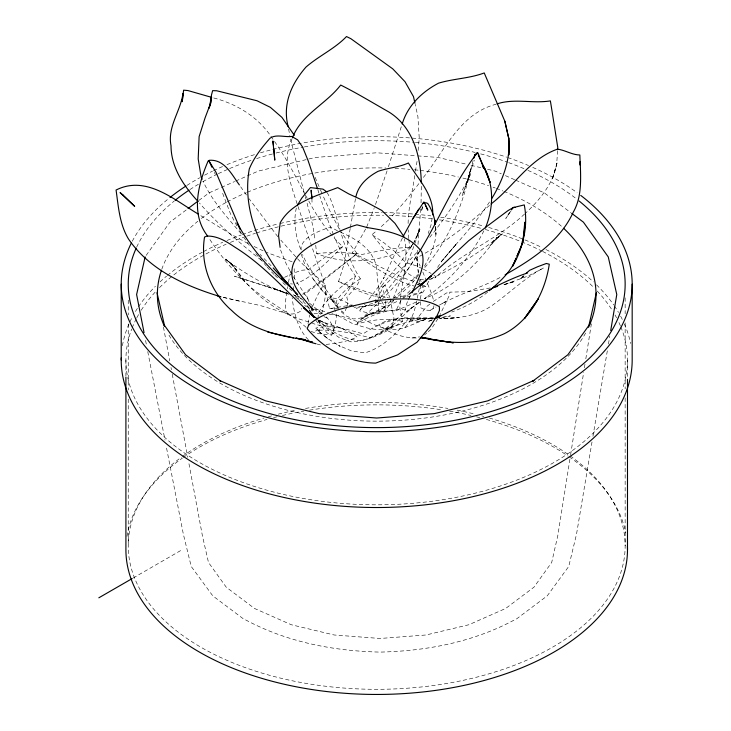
<?xml version="1.0" encoding="UTF-8"?>
<svg xmlns="http://www.w3.org/2000/svg" width="731" height="731" viewBox="0 0 731 731"><rect width="100%" height="100%" fill="white"/><g stroke="black" fill="none" stroke-linecap="round" stroke-linejoin="round"><path stroke-width="0.55" stroke-dasharray="3.65 2.74" d="M421.312 186.323L421.038 203.337M417.785 250.194L417.328 263.79L418.443 274.5M317.884 320.242C329.864 330.714 344.191 339.54 360.383 340.847C378.585 336.644 393.534 323.33 405.687 309.734L405.815 306.417L407.734 300.806M557.607 150.75L556.657 164.356C552.956 183.947 539.615 200.056 525.397 213.324M317.976 318.625L318.396 312.685C327.479 297.7 341.276 286.15 355.403 276.071L348.504 265.517L341.861 253.511L334.259 236.743M420.645 208.947L417.977 244.519M400.424 300.615L399.848 308.354L402.461 321.393C387.211 331.682 369.703 341.121 350.953 341.843L338.855 337.366L327.863 329.443L318.835 320.361M393.799 300.45L384.552 310.574L380.019 312.758L373.76 313.27L367.19 312.694L359.698 310.885L360.31 309.551L363.682 306.947L368.333 304.507L375.688 302.826L375.871 296.082L377.964 290.984L380.531 286.954L399.747 263.553L413.061 243.322M418.114 150.531L419.256 138.351L417.894 116.476L415.199 104.35M422.874 254.461L416.387 258.116L418.479 272.261M293.533 288.855L293.752 286.689M308.016 323.586L309.624 314.942M286.762 292.108L285.565 300.962L285.51 310.172L287.868 313.864C292.656 314.577 298.01 313.471 301.729 310.282L301.647 308.4M400.588 298.403C402.233 278.666 409.095 258.573 404.362 238.873M350.213 228.492L344.1 264.165L338.535 281.572C352.26 288.38 366.322 295.022 381.518 297.745M350.387 227.432L355.54 198.457M422.381 206.571L421.394 211.661L422.6 206.846M569.906 459.205L557.744 535.914L551.695 562.459L533.941 587.194L505.715 608.439L468.918 624.731L426.072 634.983L380.093 638.474L334.113 634.983L291.267 624.731L254.47 608.439L226.244 587.194L208.49 562.459L202.441 535.914L188.607 461.809M570.619 454.691L583.676 372.353M584.398 367.839L585.111 363.325M585.823 358.82L591.37 323.851M432.149 218.167L431.071 224.892L428.192 233.454M414.742 175.568C412.439 191.787 408.254 207.896 408.09 224.316M415.446 171.264L417.182 160.491M592.009 441.953L576.512 534.242L568.745 566.452L547.281 595.811L516.589 618.901L514.322 619.979C473.058 642.101 426.538 651.056 380.056 652.098C333.564 651.056 287.045 642.101 245.78 619.979L243.441 618.901L212.748 595.811L191.211 566.452L183.362 534.242L166.111 445.746M592.96 436.334L607.516 349.665M608.457 344.045L609.782 336.159M296.32 208.015C293.113 222.27 295.717 237.045 301.145 250.431M355.403 276.071C351.757 288.517 342.254 298.138 334.451 308.18L336.635 315.783L335.374 324.381L333.007 332.514L331.289 335.474C325.112 332.751 321.649 326.264 317.93 320.936M419.311 288.489C416.259 302.031 414.925 317.455 404.663 327.753C390.345 332.377 374.848 326.227 362.777 318.433L364.842 316.368L399.025 300.56M287.21 288.782L287.612 286.689M288.425 282.504L290.143 274.034M381.354 299.893L357.651 322.663L356.966 324.82C368.068 328.731 382.057 332.578 392.574 325.45L393.972 318.177L390.016 298.687M347.006 306.517L347.974 301.601L346.805 297.298C351.748 291.505 357.715 286.031 360.31 278.721C351.127 264.567 345.562 248.467 340.884 232.357M321.64 313.873C324.007 304.398 326.501 294.821 325.249 284.935C316.349 275.523 305.247 267.692 296.649 257.687M433.986 305.722L433.328 308.546L430.13 310.337L426.018 310.127L420.544 307.714L420.142 299.783L421.138 294.584L424.181 290.454L422.509 285.392M469.083 175.047L467.931 179.524L471.175 167.426L466.223 184.687L469.96 173.485L462.147 195.625L469.96 173.485M490.19 287.968L468.242 291.687L450.004 292.126L448.825 296.512L440.089 314.577M378.631 299.189L380.339 292.985L383.446 286.488L403.375 266.961L418.516 250.724M473.121 160.491C464.24 199.791 450.926 239.147 423.085 269.383M292.226 138.424C281.207 160.162 290.71 183.965 297.636 205.384M384.552 310.574L385.968 306.106L385.475 300.185M414.989 243.322L419.338 228.94L416.816 236.478L420.261 228.867L414.175 242.071M387.065 170.899L374.528 207.357M388.426 166.714L401.849 125.028M346.686 307.449L344.264 312.895L341.322 310.949M393.205 298.358L399.455 282.733L419.621 250.961M469.631 173L474.474 160.391M413.764 246.402C407.103 266.751 393.397 283.5 379.069 298.97M366.66 227.058L374.117 208.39M401.027 300.203L395.882 310.821C385.228 310.757 374.455 310.986 364.842 316.368M466.46 183.426L470.828 173.622C459.68 197.206 444.713 218.834 428.357 239.064M312.365 306.801L317.428 295.562L324.354 283.253M413.207 244.172L416.734 236.597L414.075 241.394M402.397 238.068L383.3 278.803L384.204 277.177L379.608 285.117L367.857 300.816M408.19 299.911L410.009 296.329L408.976 298.239M424.501 266.166C430.925 254.178 437.622 240.91 435.603 226.866M365.628 229.022L352.315 252.944C372.298 265.006 391.387 280.192 414.331 286.077M483.876 230.841C470.234 257.97 449.154 281.06 424.537 298.668M408.949 298.312L410.466 295.552M411.955 245.232L409.835 249.07L413.134 243.313M511.051 210.857L505.779 218.459L510.055 211.734M421.888 287.173L425.734 286.47L429.042 280.878M419.457 251.647C409.095 268.981 396.705 285.145 382.121 299.143M437.96 318.606L431.135 329.242L427.818 332.093M408.602 318.46C397.244 332.934 383.145 347.426 365.071 352.835L351.849 351.081L338.59 345.425L340.134 346.403L326.858 338.042L318.606 331.435L315.774 328.118C331.682 324.29 347.855 329.535 363.115 333.866C376.511 324.802 392.209 318.259 408.602 318.46L412.741 320.333L409.031 319.822L415.181 320.023L421.083 319.027L405.148 322.764L388.618 327.936L392.337 326.611L370.553 337.905C352.991 333.199 335.273 329.233 316.879 330.33L319.776 329.9L315.646 331.024L317.747 329.855L317.327 329.096L320.16 332.413L328.411 339.02L326.858 338.042M489.468 202.012C475.808 223.384 457.88 241.559 441.789 261.068L441.241 261.808L456.756 243.56L441.789 261.068L437.348 267.71M508.164 214.969L509.059 213.69M146.145 255.393L169.985 222.16L187.145 209.249M423.368 177.432C444.649 150.65 459.845 113.607 496.011 104.259M418.881 183.636L405.568 200.742L389.477 218.998M418.488 275.121L411.462 284.094L396.101 298.184M429.134 279.681L434.863 277.999L435.895 276.775L433.072 274.536M360.31 309.551L365.034 304.151M375.688 302.826L378.393 299.737M308.774 201.034C317.729 217.847 328.831 233.536 342.693 246.667C328.53 260.172 314.741 275.98 296.411 283.555M402.973 297.599L412.284 288.544M418.607 274.024L393.954 297.983M388.664 219.775L379.627 228.145M390.829 300.953L378.768 312.329L368.451 314.741L362.128 318.533L357.651 322.663M392.574 325.45L412.54 307.248L420.846 301.309M523.615 276.026L520.883 278.566L524.026 275.825L520.463 278.813L524.054 276.053M489.514 205.338C469.138 223.421 447.719 240.718 423.797 253.94M524.547 214.046C497.564 239.357 461.855 252.725 434.863 277.999M424.492 334.953L426.986 332.806M416.962 278.593C397.6 269.693 385.575 250.386 372.042 234.651L376.255 231.033M487.687 292.071C477.069 300.715 464.541 307.285 451.758 312.046M339.76 229.881L348.248 242.409L357.157 253.566L323.44 280.439L303.849 294.62M429.819 304.114L426.383 306.755L417.3 318.497C404.289 318.067 390.007 317.318 378.695 324.866C389.724 333.628 404.206 338.334 418.287 338.005M433.255 301.474L446.44 293.012L450.004 292.126M381.719 301.364L384.881 306.947C375.378 313.005 364.595 318.698 353.1 318.926L346.165 315.947L340.957 311.58M383.446 286.488L385.292 285.099L389.751 297.599M198.887 200.413L209.084 192.865L220.333 187.876M302.616 294.246L322.938 279.79L357.157 253.566M412.54 307.248L406.573 311.507L420.087 301.839M424.592 298.613L427.297 296.685M402.836 298.504L408.136 294.849M380.531 286.954L381.902 286.068L382.88 288.297L385.073 297.992M360.31 278.721C351.547 284.615 342.903 291.267 336.9 300.075L336.443 304.032L338.087 307.248C327.716 288.626 310.648 274.573 302.57 254.498M133.179 577.993L182.247 549.657M430.13 310.337L436.105 306.983M439.395 305.119L445.38 301.766L442.182 303.548C461.508 293.067 482.935 287.119 502.133 276.382M379.426 333.747L392.337 326.611M408.867 239.722L409.689 247.471C380.933 261.908 346.841 265.773 316.605 253.538L315.426 242.473M430.815 278.813C456.537 267.062 480.642 251.985 502.38 233.883L492.932 241.733L501.32 234.222L489.944 245.579L497.016 237.337C478.074 263.197 454.627 287.073 424.126 298.714M284.533 277.314L290.71 274.445M221.356 187.428L234.651 181.535M235.674 181.078L258.18 171.109L315.344 157.439L376.693 152.779L416.46 155.804M416.177 302.077L395.882 310.821M417.465 284.779L420.581 283.445M404.663 327.753L425.945 319.127L416.487 322.042L432.779 317.638M432.359 319.694L427.461 321.704L432.706 320.023M342.693 246.667C330.11 252.524 319.356 261.552 308.244 269.739L301.263 270.296L292.765 273.485M420.097 285.209L421.504 292.711L404.49 297.745M417.419 284.889L419.411 284.231M504.893 284.368L528.294 275.962L543.599 267.93C524.483 278.018 509.297 293.387 491.762 305.695C476.548 316.258 457.579 318.497 439.514 318.67L458.949 317.656L440.592 318.615M503.988 284.715L514.688 281.481L504.034 284.661M393.872 300.487L373.249 305.037L354.042 307.312M313.946 313.672L322.371 313.608M374.811 302.241L377.982 301.537M441.606 317.711L450.369 315.911L441.743 317.382M394.365 297.837L408.136 295.077M297.974 206.434L323.175 279.498L329.535 308.71L346.878 305.768M413.444 294.081L421.504 292.711M412.019 338.014L419.594 336.872M349.053 305.448L352.315 304.973M316.605 253.538C331.847 251.921 347.262 252.314 362.43 254.37C378.028 251.181 393.717 247.736 409.689 247.471M326.09 344.429C336.589 343.296 347.453 341.633 357.002 336.973C346.119 327.963 331.234 325.843 318.506 320.205L327.433 324.354L318.296 319.566M338.919 308.4L329.535 308.71M433.382 317.793L402.178 317.875M433.273 318.771L410.977 318.615M311.662 322.764C322.051 328.365 334.222 323.33 344.475 329.617M417.602 155.886L438.052 157.439L466.634 164.274M290.445 283.829L292.455 284.012M405.687 309.734C389.331 308.656 373.258 314.111 359.286 322.27L341.706 316.185L327.762 313.919M419.978 279.343L424.172 279.973M239.503 301.245L222.014 297.069L260.492 305.595L287.868 313.864M315.143 309.076L328.521 312.484M471.029 165.325L482.021 167.956M487.522 169.272L495.216 171.109L501.356 173.832M317.153 344.063L320.425 344.941M402.461 321.393C386.617 317.537 369.959 319.858 354.617 324.774L339.23 316.203L329.599 312.859M299.454 300.788L297.334 296.521L293.158 294.73M338.535 281.572L366.24 291.788L388.59 297.946M311.132 331.49C318.341 333.857 326.337 335.328 333.82 333.592C333.848 327.196 330.439 320.452 325.542 316.377M284.304 292.208L272.617 288.544L288.316 293.533M308.683 321.814C275.733 313.645 249.143 290.892 230.822 262.895L236.862 270.159L225.303 258.546L231.91 264.649L225.523 259.222C244.519 273.33 265.143 285.547 287.338 293.853L278.858 290.627M292.135 261.817L266.386 252.35M294.328 295.525L297.334 296.521M384.881 306.947C375.487 304.26 365.463 305.567 356.253 308.336C348.66 303.52 340.6 298.248 331.326 297.974L335.246 305.055L338.7 309.195M213.763 97.981C237.328 104.131 258.902 117.481 272.243 138.232C284.935 155.749 294.876 174.974 304.864 194.108M289.184 294.438L275.359 288.937M352.315 252.944C373.715 262.173 392.949 275.633 415.564 281.892M416.542 282.303L420.444 283.957M323.915 316.633L327.991 318.414M505.441 175.641L514.651 179.725M515.675 180.173L544.312 192.865L570.765 212.648M340.418 232.184C355.357 238.361 371.293 248.101 375.917 264.585C377.799 276.144 377.671 288.023 380.76 299.39M254.068 246.493L263.306 250.888M422.335 268.652L416.442 265.819L406.052 262.731L394.767 251.519L384.214 242.984L372.042 234.651M423.313 269.127L431.126 273.421M422.39 284.788L425.734 286.47M247.973 243.524L230.503 233.957L200.075 215.225M337.475 230.822L330.412 226.921C319.621 231.261 305.613 234.788 301.026 246.667L301.199 249.929M303.548 300.523L298.376 296.293M261.287 260.245C239.302 242.71 217.884 224.271 199.399 202.99M309.423 303.127L322.27 313.654M314.047 308.866L320.598 314.312M306.225 327.406C286.132 309.633 260.894 298.714 242.18 279.224C229.561 266.76 218.487 252.798 208.819 237.931M295.178 296.603L306.453 306.901M289.248 288.471L292.564 291.313M274.088 274.527L270.991 271.347M274.883 275.258L278.054 278.219M282.806 282.641L285.967 285.593M301.437 254.287C306.517 274.244 321 290.271 335.62 304.105L330.449 298.202L333.044 301.455L329.946 296.603L332.148 300.203M264.037 258.555L272.444 267.144M295.881 256.892L280.823 240.152M260.209 254.489L261.735 256.115M266.45 266.23L255.494 253.282M267.208 267.08L270.232 270.488M308.336 339.778C297.544 328.731 293.88 312.502 292.144 297.608M241.203 233.728C227.177 217.317 212.164 201.043 203.054 181.251M298.888 296.375L306.289 304.982M297.398 295.662L298.668 297.225M312.969 278.721L323.787 292.501M277.835 236.725L249.152 198.786M230.822 262.895L244.456 280.366M249.298 245.36L244.337 238.05M240.682 186.789L246.548 195.095M315.646 319.968L319.502 325.514M293.277 276.683L307.797 298.751L309.505 302.99M327.132 192.6C333.839 203.721 335.849 216.988 339.933 229.187M239.667 230.594L241.385 233.417M305.421 195.095L308.217 200.038M289.988 270.708L286.159 263.727L280.393 249.536M339.239 228.885L330.796 212.904L322.618 194.894M236.881 225.888L230.411 213.653L222.608 193.258M416.387 258.116L420.197 266.111M317.903 319.611L320.799 325.341M214.384 172.415L215.252 174.17M315.152 177.368L319.968 188.726M320.406 189.758L322.161 193.898M422.82 272.005L432.213 295.251L433.867 301.693M306.673 295.927L309.103 301.985M333.455 234.66L327.077 217.975L319.776 195.78M420.426 279.653L421.12 281.563M317.784 189.567L319.438 194.748M304.078 192.299L290.244 138.013M305.284 196.685L305.887 198.878M307.102 203.273L312.767 225.587L315.198 240.261M145.57 340.445L146.447 344.931M147.763 351.648L165.014 440.144M418.89 278.776L419.896 284.14M163.452 327.077L169.738 360.767M170.999 367.501L171.419 369.749M172.26 374.235L187.766 457.323M288.617 129.04L289.841 135.765M408.748 238.617L408.2 229.799M378.064 301.254L378.768 312.329M294.191 268.661L294.419 280.174M435.402 226.729L435.95 234.359L435.548 226.665M311.918 198.777L312.018 202.158M627.49 360.017L627.49 378.192M625.151 297.819L625.151 313.754M625.151 322.855L625.151 388.846M625.151 397.947L625.151 545.865M128.245 300.094L128.245 314.887M128.245 323.988L128.245 389.979M128.245 399.089L128.245 545.865M125.906 360.017L125.906 375.917M126.966 536.326A250.797 144.793 0 0 1 182.384 458.118M183.335 457.442A250.797 144.793 0 0 1 267.053 419.43M273.558 417.675A250.797 144.793 0 0 1 277.954 416.56M282.385 415.491A250.797 144.793 0 0 1 303.813 411.114M309.505 410.155A250.797 144.793 0 0 1 441.606 409.799M449.583 411.114A250.797 144.793 0 0 1 471.002 415.491M476.539 416.834A250.797 144.793 0 0 1 479.828 417.675M486.343 419.43A250.797 144.793 0 0 1 568.133 456.117M569.102 456.784A250.797 144.793 0 0 1 625.818 532.981M620.82 326.839A250.797 144.793 0 0 1 378.621 504.81A250.797 144.793 0 0 1 131.726 329.005M132.147 327.917A250.797 144.793 0 0 1 136.313 318.734M136.807 317.784A250.797 144.793 0 0 1 138.917 313.992M141.211 310.218A250.797 144.793 0 0 1 155.347 291.952M159.504 287.621A250.797 144.793 0 0 1 204.972 254.498M205.932 253.977A250.797 144.793 0 0 1 226.126 244.227M230.384 242.418A250.797 144.793 0 0 1 245.707 236.552M246.822 236.159A250.797 144.793 0 0 1 255.421 233.28M256.462 232.951A250.797 144.793 0 0 1 383.556 215.279M389.294 215.407A250.797 144.793 0 0 1 414.596 216.888M415.738 216.988A250.797 144.793 0 0 1 432.725 218.889M439.404 219.83A250.797 144.793 0 0 1 480.925 228.319M485.265 229.497A250.797 144.793 0 0 1 541.616 250.934M542.603 251.437A250.797 144.793 0 0 1 593.892 287.621M597.236 291.075A250.797 144.793 0 0 1 612.185 310.218M615.027 314.942A250.797 144.793 0 0 1 616.58 317.784M618.947 322.545A250.797 144.793 0 0 1 620.372 325.761M570.134 455.842A248.449 143.44 0 0 1 546.724 650.453A248.449 143.44 0 0 1 208.847 651.623A248.449 143.44 0 0 1 181.416 457.186M182.339 456.51A248.449 143.44 0 0 1 264.055 418.013M268.378 416.771A248.449 143.44 0 0 1 271.649 415.875M278.273 414.157A248.449 143.44 0 0 1 296.329 410.137M305.494 408.437A248.449 143.44 0 0 1 447.902 408.437M457.067 410.137A248.449 143.44 0 0 1 474.008 413.883M481.747 415.875A248.449 143.44 0 0 1 483.931 416.469M489.341 418.013A248.449 143.44 0 0 1 569.193 455.175M136.715 247.041A248.449 143.44 0 0 1 174.289 200.988M189.95 189.557A248.449 143.44 0 0 1 201.016 182.741M202.843 181.69A248.449 143.44 0 0 1 217.29 174.142M218.295 173.658A248.449 143.44 0 0 1 228.584 168.998M229.635 168.55A248.449 143.44 0 0 1 252.469 159.943M256.627 158.59A248.449 143.44 0 0 1 274.947 153.309M276.053 153.026A248.449 143.44 0 0 1 303.201 147.141M304.352 146.94A248.449 143.44 0 0 1 414.239 142.371M415.372 142.472A248.449 143.44 0 0 1 475.123 152.459M480.651 153.885A248.449 143.44 0 0 1 507.57 162.236M508.666 162.638A248.449 143.44 0 0 1 526.905 169.912M527.946 170.369A248.449 143.44 0 0 1 576.494 198.905M122.424 345.726A255.475 147.498 0 0 1 128.976 323.961M129.926 321.841A255.475 147.498 0 0 1 132.265 317.117M135.454 311.479A255.475 147.498 0 0 1 137.803 307.742M138.424 306.81A255.475 147.498 0 0 1 155.447 286.269M160.007 281.892A255.475 147.498 0 0 1 166.54 276.154M167.39 275.45A255.475 147.498 0 0 1 202.606 252.067M203.565 251.555A255.475 147.498 0 0 1 222.745 242.308M226.985 240.499A255.475 147.498 0 0 1 241.148 234.998M242.253 234.596A255.475 147.498 0 0 1 278.931 223.75M280.037 223.485A255.475 147.498 0 0 1 382.313 212.557M383.446 212.575A255.475 147.498 0 0 1 413.993 214.101M415.126 214.201A255.475 147.498 0 0 1 430.769 215.864M440.647 217.217A255.475 147.498 0 0 1 484.361 226.254M488.683 227.451A255.475 147.498 0 0 1 541.963 247.544M545.938 249.527A255.475 147.498 0 0 1 593.389 281.892M596.459 284.807A255.475 147.498 0 0 1 613.711 304.955M614.342 305.887A255.475 147.498 0 0 1 618.499 312.411M620.628 316.176A255.475 147.498 0 0 1 623.022 320.9M624.42 323.961A255.475 147.498 0 0 1 630.57 343.524M132.265 241.267A255.475 147.498 0 0 1 169.117 198.183M186.889 185.436A255.475 147.498 0 0 1 199.764 177.77M204.534 175.193A255.475 147.498 0 0 1 212.438 171.2M213.443 170.707A255.475 147.498 0 0 1 222.745 166.458M226.985 164.649A255.475 147.498 0 0 1 256.206 154.104M260.437 152.825A255.475 147.498 0 0 1 506.674 157.183M507.798 157.567A255.475 147.498 0 0 1 528.531 165.544M532.744 167.381A255.475 147.498 0 0 1 577.088 192.673M585.622 333.044A219.327 126.627 0 0 1 376.693 421.147A219.327 126.627 0 0 1 167.774 333.044M161.789 269.236A219.327 126.627 0 0 1 197.863 221.219M201.354 218.459A219.327 126.627 0 0 1 226.254 202.377M227.204 201.866A219.327 126.627 0 0 1 246.329 192.692M247.38 192.244A219.327 126.627 0 0 1 385.822 168.002M394.996 168.34A219.327 126.627 0 0 1 409.899 169.354M414.45 169.784A219.327 126.627 0 0 1 418.982 170.268M420.106 170.405A219.327 126.627 0 0 1 458.401 177.012M462.851 178.072A219.327 126.627 0 0 1 488.591 185.61M493.023 187.173A219.327 126.627 0 0 1 495.216 187.977M496.312 188.388A219.327 126.627 0 0 1 502.818 190.928M503.887 191.358A219.327 126.627 0 0 1 562.879 227.588M557.004 163.05L552.225 179.534L557.004 163.05M435.63 318.159L419.329 318.606L435.63 318.159M267.592 286.662L234.459 276.172L281.737 291.45L267.592 286.662"/><path stroke-width="1.1" d="M421.339 182.924C420.608 156.196 413.271 127.468 389.312 112.245C373.185 103.089 357.231 93.321 340.71 85.052C326.127 103.994 301.958 114.146 292.564 137.355M557.662 149.627L557.771 147.397C555.268 131.909 552.892 116.275 550.379 100.905C532.753 103.72 514.176 98.21 497.071 103.875M432.688 214.795C433.83 194.61 418.105 179.196 408.419 162.986C398.779 167.399 388.033 167.847 378.055 171.328C367.976 176.728 358.638 184.724 355.988 196.328M610.723 330.54L616.781 294.52L608.256 256.91L583.411 222.16L571.669 213.324M145.14 256.91L136.615 294.52L144.044 332.605M588.894 325.56L596.377 292.729M473.77 158.316L474.739 155.045L477.261 152.861L478.028 152.943L483.785 168.495L482.405 165.489M423.203 203.583L424.163 202.167L427.809 210.153L426.703 207.686M402.187 124.005C407.67 105.648 421.906 91.905 438.527 83.17C453.585 78.592 469.503 78.491 484.233 72.945L504.847 121.227L508.694 138.132L508.858 154.935L508.657 137.94C510.887 159.276 502.782 180.338 491.899 198.357M476.603 154.533L477.261 152.861C453.86 182.723 439.715 218.468 420.051 250.696M520.079 249.088C525.589 235.473 527.124 219.291 524.264 204.908L513.18 207.613L508.018 210.61L486.947 226.336L468.507 240.892L420.023 286.013L431.546 275.697L409.022 294.246M516.095 258.226C511.179 271.658 500.05 281.682 489.341 290.7M516.981 256.197L519.622 250.13M516.123 258.144L512.568 266.312C520.499 252.853 524.821 237.867 524.803 222.215L522.793 242.82L517.018 256.097M403.311 236.131L413.088 218.304L423.697 202.131M411.992 292.793C417.794 280.22 426.054 266.367 421.906 252.131C409.141 234.432 386.863 230.832 366.798 227.478L367.556 227.67L356.947 224.81C341.679 229.342 327.579 237.045 313.407 244.163C303.42 249.792 293.131 257.623 291.989 269.922C290.326 286.433 303.849 298.349 313.352 310.035L311.04 306.947L312.119 310.794M485.393 227.99C493.443 208.554 494.375 185.82 483.949 167.052L490.145 182.531L485.265 169.738L478.385 155.429M297.581 204.899L301.766 198.119L310.392 187.584L322.983 189.137L326.629 191.778M413.088 218.304L418.717 209.157M589.89 324.043L567.841 354.782L532.762 381.171L533.932 380.412L487.879 400.816L434.251 413.636L376.693 418.013L319.145 413.636L265.517 400.816L219.464 380.412L220.625 381.171L185.555 354.782L163.506 324.043M511.481 209.824L513.308 207.467L514.98 207.449L513.308 207.467M491.159 203.885C513.802 186.451 529.555 158.929 557.451 149.142C565.319 150.157 571.889 154.862 579.847 154.981L580.222 165.206L580.222 161.542C580.725 178.547 582.104 196.895 573.278 212.154C560.074 241.111 531.949 259.679 505.112 274.783M525.808 273.622L529.655 270.296L537.523 266.778L546.322 263.489L549.283 264.193C545.189 291.934 530.03 320.617 504.299 333.738C478.01 345.516 448.341 343.945 420.946 337.311M188.05 208.573L197.982 201.098M281.389 279.297L282.961 278.31M98.822 597.821L132.192 578.559M434.324 318.89C465.821 304.471 494.585 283.966 527.618 272.919M436.041 316.751L440.391 315.582M493.388 287.32L497.647 286.461M424.208 203.026L425.972 202.761L427.717 203.437C431.783 209.596 434.552 217.125 435.384 224.49M435.457 317.729L439.623 317.601M420.371 338.005L428.887 338.636M422.189 337.411L428.805 338.444M317.428 318.935L309.597 313.27L303.374 307.577L314.412 317.318C288.334 293.716 265.545 266.212 235.291 247.434C226.692 241.696 217.884 235.903 207.101 236.058L204.552 237.027C199.956 264.521 211.012 292.692 231.974 310.766C251.601 329.983 279.315 336.159 305.64 339.778L296.101 338.097M293.533 337.896L267.656 332.075M198.183 214.037C173.704 199.435 145.972 174.919 116.074 190.033C118.413 206.654 119.582 224.435 128.555 239.083C149.809 270.242 185.976 286.314 220.936 296.813M217.692 296.046L219.876 296.567M296.137 338.179L312.585 342.181L302.762 339.577L310.602 342.327M311.698 342.62L316.057 343.78M211.688 97.369L187.958 90.562L183.609 90.169L182.238 101.682L182.997 93.431C180.603 111.158 167.253 126.865 171.017 145.725C171.054 167.426 183.764 186.058 197.982 201.409M293.094 289.394C270.689 270.863 250.925 248.531 237.036 222.873L240.371 229.534L216.001 172.297L208.883 160.82L210.272 163.689M273.202 267.93L289.86 286.214M309.423 310.081L314.065 317.199M317.446 188.525L308.19 160.857L302.625 147.105L297.618 139.84L291.706 136.459C284.688 137.364 275.943 133.91 269.977 138.232C261.853 147.543 253.986 157.439 249.28 168.962C240.901 215.901 266.093 262.073 297.764 294.977L295.918 292.93L297.407 294.657M282.641 277.944L295.187 292.098M307.029 305.841L309.25 308.418M312 314.111L314.695 317.492M239.375 184.943C231.791 174.663 224.527 159.148 209.34 160.29L208.134 160.975C198.083 184.45 190.425 213.9 207.65 236.086M403.941 236.67L394.978 223.348L381.82 210.455L364.349 201.025L348.678 193.87L337.704 187.602C317.016 195.68 291.916 202.149 280.238 222.663L278.566 235.556L280.11 247.38M294.374 135.354L281.928 117.371L270.369 107.347L257.001 100.759L216.723 90.772L212.63 90.653L211.46 95.039L210.683 103.025L209.167 108.115L211.341 97.122L210.683 103.025L205.064 117.91L199.124 136.606L198.192 158.938L201.199 177.395L202.121 179.323M290.536 271.704L291.632 273.696M425.296 204.89L426.328 206.864M210.738 164.639L211.871 167.198M504.847 121.227L508.694 138.132M157.019 292.729L164.502 325.56M414.961 103.254L413.49 96.638L405.001 81.698L392.73 68.833L350.853 38.688L346.494 36.55C334.661 48.886 318.798 55.903 305.942 67.115C291.294 83.901 282.248 104.442 288.215 126.792M273.421 145.277L272.882 140.982L274.774 160.144L273.869 148.676M435.265 223.531L434.927 220.186L435.237 224.545M311.899 198L311.141 190.197L311.918 198.777M632.178 284.167L632.178 360.017A255.475 147.498 0 0 1 374.802 507.515A255.475 147.498 0 0 1 121.245 357.834M627.49 379.325L627.49 549.657M125.906 377.05L125.906 549.657A250.797 144.793 0 0 0 379.572 694.441A250.797 144.793 0 0 0 627.426 546.34M121.218 284.167L121.218 360.017M580.743 195.405A255.475 147.498 0 0 1 422.929 429.234A255.475 147.498 0 0 1 131.297 243.158M169.985 197.489A255.475 147.498 0 0 1 185.893 186.076M579.107 200.988A248.449 143.44 0 0 1 421.723 425.232A248.449 143.44 0 0 1 136.231 248.101M175.157 200.285A248.449 143.44 0 0 1 188.973 190.206M164.365 326.236A219.327 126.627 0 0 1 161.414 270.324M563.647 228.31A219.327 126.627 0 0 1 588.546 327.296M308.665 325.048L307.203 328.676C323.833 349.007 349.153 362.759 375.707 363.115L397.627 354.855L417.026 342.19L430.294 326.337L437.047 315.701L439.45 310.474L439.386 306.682C420.023 295.708 396.586 299.143 375.204 300.478C352.717 306.947 326.711 308.975 308.665 325.048M538.336 298.815L524.465 318.579L538.336 298.815M476.411 154.159L474.739 155.045L476.448 154.204M441.734 340.938L428.174 338.764L453.348 342.821L441.734 340.938M122.854 194.894L120.067 192.582L134.678 206.334L122.854 194.894"/></g></svg>
